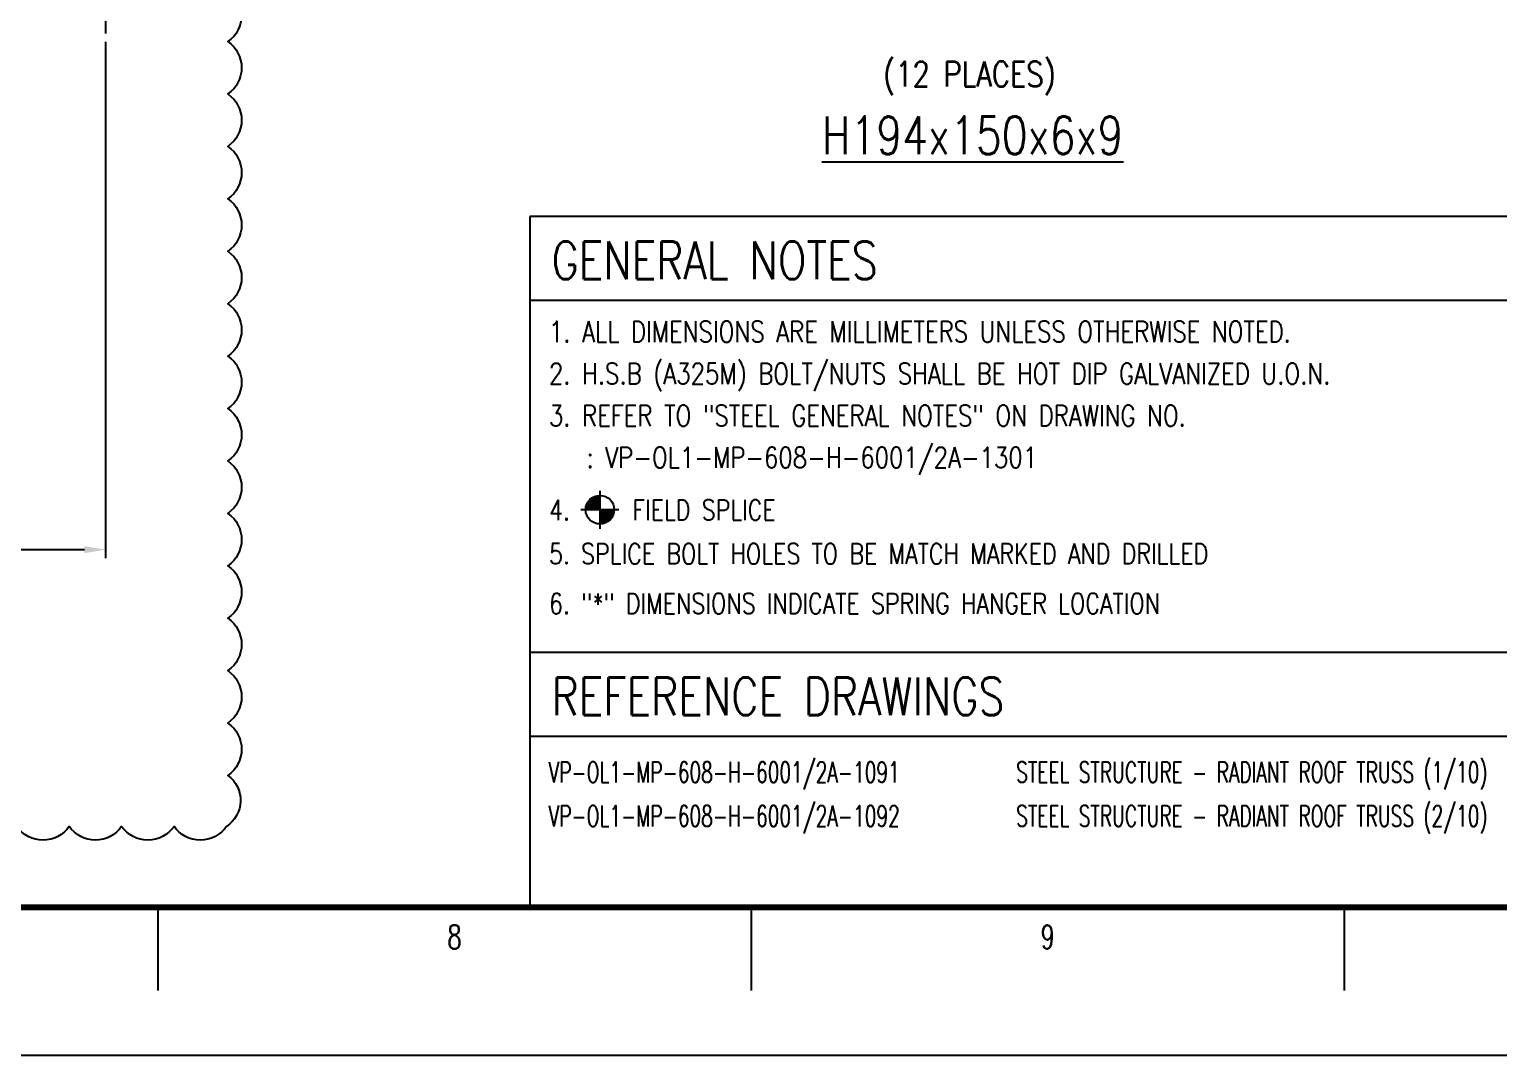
# Model space of a CAD drawing. Header units: millimetres. Extents: x 0 to 232280, y -26939 to 23794.
# Drawn here: x 75805 to 82813, y -26939 to -22045 of the extents above; entities that cross this region are included whole.
import ezdxf
from ezdxf.enums import TextEntityAlignment as Align

# ---------------------------------------------------------------- set-up
doc = ezdxf.new("R2010")
doc.units = ezdxf.units.MM
doc.header["$LTSCALE"] = 30
doc.linetypes.add('JNK-CENTER', pattern=[34, 30, -1.5, 1, -1.5])
for name, color, linetype in [('CEN-R', 1, 'JNK-CENTER'), ('CON-C', 4, 'Continuous'), ('CON-G', 3, 'Continuous'), ('CON-W', 7, 'Continuous'), ('CON-Y', 2, 'Continuous'), ('Dim-W', 7, 'Continuous'), ('rev-1', 2, 'Continuous'), ('TXT-C', 4, 'Continuous'), ('TXT-Y', 2, 'Continuous'), ('TXTN-G', 3, 'Continuous'), ('TXTT-C', 4, 'Continuous')]:
    doc.layers.add(name, color=color, linetype=linetype)
doc.styles.add('ROMANS', font='ROMANS.shx', dxfattribs={"width": 0.8})
doc.styles.add('SIMPLEX', font='simplex.shx', dxfattribs={"width": 0.8})
doc.dimstyles.new('DIM40x1.5', dxfattribs={"dimscale": 40, "dimtxt": 2.5, "dimasz": 2.5, "dimexe": 1, "dimexo": 1, "dimgap": 1, "dimtad": 1, "dimdec": 0, "dimlfac": 0.666667, "dimdsep": 46, "dimtxsty": 'SIMPLEX', "dimcen": 2.5, "dimclrd": 7, "dimclre": 7, "dimclrt": 2, "dimadec": 0, "dimazin": 2, "dimtfac": 1, "dimtdec": 0, "dimtmove": 2, "dimatfit": 2, "dimfxl": 1, "dimtfill": 1, "dimtolj": 1, "dimtzin": 0, "dimarcsym": 1})

# ---------------------------------------------------------------- blocks, each defined once
blk = doc.blocks.new('TITLE')
at = {"color": 7}
for p, q in [((523.41, 17.68), (523.41, 7.78)), ((594.15, 17.68), (594.15, 7.78)), ((664.88, 17.68), (664.88, 7.78)), ((841, 0), (0, 0))]:
    blk.add_line(p, q, dxfattribs=at)
at = {"color": 7, "const_width": 0.707}
blk.add_lwpolyline([(28.29, 17.68), (823.67, 17.68)], dxfattribs=at)
at = {"color": 7, "style": 'ROMANS', "width": 0.7}
for s, p in [('8', (558.78, 14.15)), ('9', (629.51, 14.15))]:
    blk.add_text(s, height=2.83, dxfattribs=at).set_placement(p, align=Align.MIDDLE)
blk = doc.blocks.new('A$C35816DBB')
at = {"layer": 'CON-G'}
h = blk.add_hatch(color=256, dxfattribs=at)
edge = h.paths.add_edge_path()
edge.add_arc((0, 0), 1.75, 90, 180)
edge.add_line((-1.75, 0), (0, 0))
edge.add_line((0, 0), (0, 1.75))
h = blk.add_hatch(color=256, dxfattribs=at)
edge = h.paths.add_edge_path()
edge.add_line((0, 0), (0, -1.75))
edge.add_arc((0, 0), 1.75, 270, 360)
edge.add_line((1.75, 0), (0, 0))
at = {"layer": 'CON-W'}
for p, q in [((0, 2.33), (0, -2.33)), ((2.33, 0), (-2.33, 0))]:
    blk.add_line(p, q, dxfattribs=at)
blk.add_circle((0, 0), 1.75, dxfattribs=at)
at = {"layer": 'CON-Y', "style": 'SIMPLEX', "width": 0.8}
blk.add_attdef('F.S.', (3.19, 1), '', height=2.5, dxfattribs=at)
blk = doc.blocks.new('*D2810')
at = {"layer": 'DEFPOINTS', "color": 0, "transparency": 16777216}
for p in [(76167.6, -22064.5), (73731.6, -24526.5), (76167.6, -24526.5)]:
    blk.add_point(p, dxfattribs=at)
at = {"layer": 'Dim-W', "color": 7, "lineweight": -2, "transparency": 16777216}
for p, q in [((76167.6, -22104.5), (76167.6, -24566.5)), ((73831.6, -24526.5), (76067.6, -24526.5))]:
    blk.add_line(p, q, dxfattribs=at)
at = {"layer": 'Dim-W', "color": 7, "transparency": 16777216}
for points in [[(73831.6, -24509.9), (73831.6, -24543.2), (73731.6, -24526.5)], [(76067.6, -24509.9), (76067.6, -24543.2), (76167.6, -24526.5)]]:
    blk.add_solid(points, dxfattribs=at)
at = {"layer": 'Dim-W', "color": 2, "transparency": 16777216, "insert": (74949.6, -24436.5), "char_height": 100, "attachment_point": 5, "style": 'SIMPLEX', "bg_fill": 3, "box_fill_scale": 1.1, "bg_fill_color": 256, "bg_fill_true_color": 13158600, "bg_fill_transparency": 0}
blk.add_mtext('\\A1;1624', dxfattribs=at)

msp = doc.modelspace()

# ---------------------------------------------------------------- linework, layer by layer
at = {"layer": 'CEN-R'}
msp.add_line((76167.58, -21434.49), (76167.58, -22064.49), dxfattribs=at)
at = {"layer": 'CON-C'}
for p, q in [((83468.18, -22937.04), (78191.94, -22937.04)), ((83468.18, -22937.04), (78191.94, -22937.04)), ((78191.94, -23337.04), (83468.18, -23337.04)), ((78191.94, -25015.92), (83468.18, -25015.92)), ((78191.94, -25415.92), (83468.18, -25415.92)), ((78191.94, -26232.09), (83468.18, -26232.09))]:
    msp.add_line(p, q, dxfattribs=at)
at = {"layer": 'TXTT-C'}
msp.add_line((78191.94, -22937.04), (78191.94, -26232.09), dxfattribs=at)

# ---------------------------------------------------------------- block references
at = {"linetype": 'ByBlock', "xscale": 39.99999999599994, "yscale": 39.99999999599994, "zscale": 39.99999999599994}
msp.add_blockref('TITLE', (55481.35, -26939.4), dxfattribs=at)
at = {"layer": 'CON-W', "xscale": 38.85714285713621, "yscale": 38.85714285713621, "zscale": 38.85714285713621}
msp.add_blockref('A$C35816DBB', (78526.53, -24336.07), dxfattribs=at)

# ---------------------------------------------------------------- texts
at = {"layer": 'TXT-C', "style": 'SIMPLEX', "width": 0.8}
msp.add_text('%%UH194x150x6x9', height=180, dxfattribs=at).set_placement((80304.1, -22640.58), align=Align.CENTER)
for s, p in [('GENERAL NOTES', (78295.39, -23237.04)), ('REFERENCE DRAWINGS', (78295.39, -25315.92))]:
    msp.add_text(s, height=180, dxfattribs=at).set_placement(p)
at = {"layer": 'TXT-Y', "style": 'SIMPLEX'}
for s, height, width, p in [('1. ALL DIMENSIONS ARE MILLIMETERS UNLESS OTHERWISE NOTED.', 100, 0.8, (78283.27, -23537.04)), ('2. H.S.B (A325M) BOLT/NUTS SHALL BE HOT DIP GALVANIZED U.O.N.', 100, 0.8, (78283.27, -23737.04)), ('3. REFER TO "STEEL GENERAL NOTES" ON DRAWING NO. ', 100, 0.8, (78283.27, -23937.04)), ('   : VP-OL1-MP-608-H-6001/2A-1301', 100, 0.8, (78283.27, -24137.04)), ('4.     FIELD SPLICE', 97.1429, 0.8, (78283.27, -24385.8)), ('5. SPLICE BOLT HOLES TO BE MATCH MARKED AND DRILLED', 97.1429, 0.8, (78283.27, -24594.86)), ('6. "*" DIMENSIONS INDICATE SPRING HANGER LOCATION', 97.1429, 0.8, (78283.27, -24832)), ('VP-OL1-MP-608-H-6001/2A-1091', 100, 0.65, (78281.94, -25637.69)), ('STEEL STRUCTURE - RADIANT ROOF TRUSS (1/10) ', 100, 0.65, (80511.91, -25637.69)), ('VP-OL1-MP-608-H-6001/2A-1092', 100, 0.65, (78281.94, -25847.18)), ('STEEL STRUCTURE - RADIANT ROOF TRUSS (2/10) ', 100, 0.65, (80511.91, -25847.18))]:
    msp.add_text(s, height=height, dxfattribs=dict(at, width=width)).set_placement(p)
at = {"layer": 'TXTN-G', "style": 'SIMPLEX', "width": 0.8}
msp.add_text('(12 PLACES)', height=120, dxfattribs=at).set_placement((80288.62, -22318.42), align=Align.CENTER)

# ---------------------------------------------------------------- next in the draw order: dimensions: what is measured, and where the dimension line sits
at = {"layer": 'Dim-W'}
dim = msp.add_linear_dim(base=(76167.58, -24526.55), p1=(73731.58, -24526.55), p2=(76167.58, -22064.49), dimstyle='DIM40x1.5', override={"dimcen": 0}, dxfattribs=at)
dim.commit()
dim.dimension.update_dxf_attribs({"geometry": '*D2810', "text_midpoint": (74949.58, -24436.55)})

# ---------------------------------------------------------------- next in the draw order: linework, layer by layer
at = {"layer": 'rev-1'}
msp.add_lwpolyline([(76752.16, -21853.5, -0.5205671), (76752.16, -22103.5, -0.5205671), (76752.16, -22353.5, -0.5205671), (76752.16, -22603.5, -0.5205671), (76752.16, -22853.5, -0.5205671), (76752.16, -23103.5, -0.5205671), (76752.16, -23353.5, -0.5205671), (76752.16, -23603.5, -0.5205671), (76752.16, -23853.5, -0.5205671), (76752.16, -24103.5, -0.5205671), (76752.16, -24353.5, -0.5205671), (76752.16, -24603.5, -0.5205671), (76752.16, -24853.5, -0.5205671), (76752.16, -25103.5, -0.5205671), (76752.16, -25353.5, -0.5205671), (76752.16, -25603.5, -0.5205671), (76745.25, -25846.6, -0.5205671), (76495.25, -25846.6, -0.5205671), (76245.25, -25846.6, -0.5205671), (75995.25, -25846.6, -0.5205671), (75745.25, -25846.6, -0.5205671)], format="xyb", dxfattribs=at)

doc.saveas('drawing.dxf')
